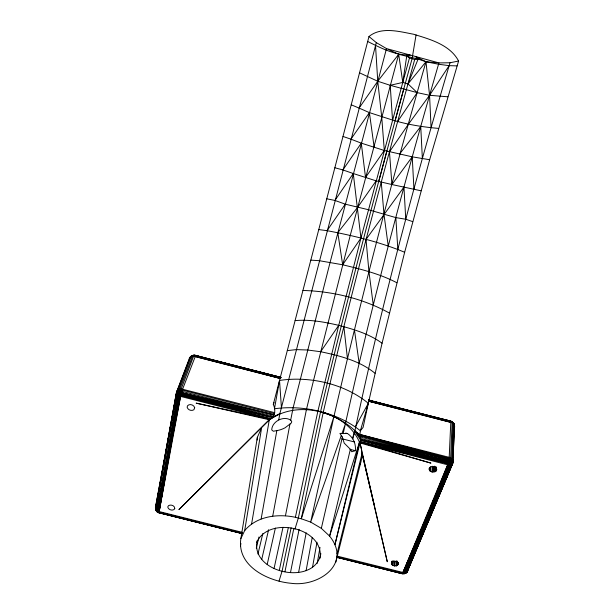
<?xml version="1.0" encoding="UTF-8"?>
<svg xmlns="http://www.w3.org/2000/svg" width="614" height="614" viewBox="0 0 614 614"><rect width="100%" height="100%" fill="white"/><g stroke="black" fill="none" stroke-linecap="round" stroke-linejoin="round"><path stroke-width="0.92" d="M242.361 533.696L159.072 512.844L156.539 511.255L155.557 509.213L155.426 507.732L176.41 392.691L189.488 358.092C190.563 355.89 193.195 354.746 195.544 355.383L281.005 377.418M240.872 538.555L244.687 530.58L261.625 427.812L257.358 437.298L240.872 538.555C236.636 566.169 268.026 581.266 291.22 583.3C318.305 587.099 352.229 564.182 329.611 536.114L359.489 442.049L360.84 440.368L359.812 435.556L360.38 430.775L368.316 403.298L382.069 343.234L404.649 252.277L429.654 159.732L458.589 61.016C450.031 44.73 430.015 39.281 413.567 34.238C399.338 31.544 381.286 26.402 368.976 36.525L273.307 404.365C275.901 409.791 275.379 417.167 269.293 419.769L179.012 509.528L269.293 419.769L196.173 403.145L270.206 419.239C298.634 400.09 338.038 411.518 359.812 435.556L449.832 459.963L452.564 459.425L453.784 423.269L450.622 421.066L433.63 416.998M435.257 466.932L434.996 471.698L436.232 470.9L436.792 469.526C436.439 465.972 430.299 465.358 429.232 468.735L430.115 470.946L431.911 471.951L434.996 471.698L435.119 466.97M433.07 466.525L432.893 472.112L433.415 466.54M404.296 573.192L403.905 573.676L405.578 573.161L407.197 571.734L452.756 463.355L454.621 426.323L454.283 424.274L453.27 422.708L450.622 421.066L453.784 423.269L454.506 425.302L452.756 463.355L406.944 572.179L404.572 573.668L402.124 573.691L337.032 557.397M436.393 467.131L436.232 470.9L436.477 467.154M336.948 556.829L404.572 573.668L450.269 464.975L451.766 458.543L453.055 422.493L368.423 400.336M368.362 399.914L450.837 421.15L449.095 459.709L447.652 464.806L403.997 573.522L402.339 573.645L336.741 557.22M452.978 423.353L452.51 421.918M430.583 467.246L430.115 470.946L430.299 467.193M396.421 561.188L396.176 565.916L393.09 565.586L391.448 564.013L391.44 562.785C392.899 560.413 396.989 560.874 398.225 563.238L398.233 564.489L396.176 565.916L396.621 561.173M434.182 471.851L434.482 466.149M242.423 533.466L159.003 512.728L179.311 394.641L181.053 391.202L182.235 390.12L195.574 355.706L192.374 355.537C187.562 359.236 188.79 359.067 192.374 355.537M430 470.777L430.199 467.039M394.641 561.296L394.38 565.947L394.902 561.219M195.544 355.383L193.479 355.214L190.163 357.264L176.41 392.691L155.557 509.213L156.961 511.677L159.003 512.728L242.392 533.612M431.911 471.951L432.279 466.218M429.386 467.906L429.255 469.817L429.409 467.952M257.151 440.084L257.358 437.298M392.361 561.073L392.085 564.888L392.453 561.096M320.869 553.536C315.128 586.639 249.829 573.322 257.205 540.55M434.996 471.698L435.38 467.008M396.859 561.066L396.46 565.793L397.051 561.112M397.596 565.264L397.864 562.416M398.233 564.489L398.402 562.585M391.448 564.013L391.717 561.227M430.115 470.946L430.475 467.208M393.09 565.586L393.551 560.851M394.457 565.954L394.971 561.219M320.063 558.241C324.476 527.556 268.487 515.353 256.759 542.408M367.686 41.491C380.979 48.069 394.932 55.375 410.129 55.037L406.744 55.997L402.776 82.43L360.94 238.094L338.736 325.351L317.852 411.273L295.388 517.295C277.827 513.542 256.813 516.067 244.687 530.58M335.774 562.294L360.487 463.555C367.725 439.233 344.838 418.257 323.164 412.631L323.202 412.485C350.74 294.068 382.292 176.632 414.711 59.466L418.119 59.097L425.986 61.753L438.549 64.24L449.156 65.652L457.039 65.89M458.589 61.016L450.062 62.766L449.156 65.652C413.345 186.326 380.764 308.082 354.823 431.274L360.84 440.368L359.489 442.049L334.937 544.779L359.981 442.932L430.951 463.125L359.489 442.049L448.066 463.716L449.671 463.754L450.745 462.864L452.564 459.425L449.379 457.376L359.827 434.459L354.823 431.274L360.011 436.922L449.095 459.709L360.433 438.473L448.803 461.083L451.259 463.731L451.359 464.668L407.197 571.734L405.578 573.161L405.355 572.678L449.671 463.754L449.832 459.963L449.287 458.451L359.827 434.459M242.323 532.369L159.141 511.539L172.987 434.827L179.227 396.068L180.792 395.385L272.47 417.405L279.838 413.729L376.305 42.619L368.976 36.525M416.069 34.929L412.078 58.752C379.759 175.957 348.253 293.415 320.539 411.81L298.335 518.039L294.943 529.13M240.465 546.283L240.926 543.459M345.651 423.077L346.02 420.912C372.568 300.952 404.242 182.189 438.549 64.24L438.964 62.912L450.062 62.766M251.617 523.872L269.293 419.769M159.233 512.644L157.637 511.846L178.075 395.401L179.672 391.548L179.848 388.961L192.819 355.491L195.429 355.376L281.082 377.433M317.208 563.383L320.001 547.373M261.15 518.914L276.837 430.598A18.781 10.937 -33.5 0 0 285.042 427.82L291.097 423.207L291.757 421.757L290.967 420.36C283.975 415.225 271.964 421.296 271.733 429.923L273.33 431.243L276.837 430.598M278.756 419.822L279.838 413.729L271.181 418.502L179.311 394.641L178.474 391.993L178.628 389.337L191.123 356.665L191.729 355.798L193.479 355.214M279.531 380.457L274.458 408.778C303.408 404.695 337.347 412.385 360.38 430.775L363.104 427.375L368.316 403.298C344.715 383.765 309.556 375.86 279.531 380.457L281.412 407.519M312.449 567.635L316.985 542.193M242.499 533.19L156.961 511.677L178.075 395.401L177.837 393.827L176.41 392.691L177.185 394.579L179.227 396.068L156.892 510.464L156.363 510.756L155.588 508.707L176.748 391.801L179.564 390.304L182.235 390.12L274.642 413.767M177.185 394.579L177.837 393.827L177.63 389.944L181.191 388.885L182.235 390.12L180.554 396.537L159.141 511.539L156.102 509.643L177.185 394.579L176.786 393.075L179.672 391.548L181.851 391.341L274.205 414.972M159.026 512.283L157.936 511.109L179.227 396.068L270.206 419.239L180.792 395.385M306.102 570.682L312.181 537.711M176.617 393.651L155.426 507.732L156.102 509.643M156.961 511.677L155.902 510.326L155.595 507.686L155.588 508.707M272.716 516.136L289.954 423.982M290.66 420.183L293.223 407.374L330.125 262.278L386.498 48.59L376.305 42.619M298.619 572.363L306.186 532.822M157.936 511.109L168.704 456.494M172.987 434.827L180.554 396.537M285.456 515.737L306.432 409.507L313.554 380.358L350.241 235.415L398.693 54.308L386.498 48.59L438.964 62.912L425.986 61.753L415.379 56.473L418.119 59.097L407.995 83.849L417.182 92.622L429.562 95.3L447.79 96.789M290.483 572.563L299.118 529.306M284.95 571.711L293.814 528.5M323.164 412.631L301.297 518.776L310.676 522.084L321.337 528.355L329.611 536.114L350.379 449.294L344.201 443.116L342.366 437.061L339.91 433.407L347.524 433.53C353.28 437.513 356.082 443.73 355.376 450.707L351.761 451.735L350.379 449.294M291.113 527.825L282.118 571.012L279.025 581.12M279.301 570.306L288.219 528.086M454.506 425.302L454.268 426.408L454.015 424.335L450.945 421.595L369.052 401.195M274.067 568.48L283.016 527.249M267.182 564.519L275.379 528.055M261.679 559.607L268.594 529.752M321.337 528.355L342.366 437.061M343.134 433.714L345.421 423.79L341.952 433.599M257.964 554.035L262.815 533.551M359.543 72.828L377.748 81.248L390.22 85.308L402.776 82.43L407.995 83.849L425.986 61.753C392.154 178.912 361.362 296.953 334.085 415.824L333.978 416.376L323.202 412.485M404.572 573.668L406.084 572.977L407.727 570.943L406.944 572.179L403.997 573.522L402.124 573.691L336.971 557.136M256.284 548.164L258.954 537.004M352.858 438.91L354.324 432.793L352.375 438.427M337.032 553.713L362.068 453.431L374.241 504.984M402.339 573.645L404.181 572.77L450.269 464.975L452.748 461.682L453.078 460.408L452.564 459.425L452.971 462.442L428.948 520.02M378.7 181.537L386.881 151.151M395.109 120.751L403.736 89.03M406.744 55.997L409.454 58.031L402.776 82.43L398.693 54.308L418.119 59.097M190.386 357.67L190.747 356.435L194.661 355.253L280.061 378.308M341.292 435.472L310.676 522.084L333.924 416.553L301.297 518.776L295.388 517.295M189.603 358.3L190.563 357.11M451.259 463.731L452.756 463.355L451.359 464.668L447.652 464.806L402.615 573.269M337.009 556.077L404.181 572.77L449.011 465.028L448.066 463.716L360.802 440.031L360.088 441.228L448.066 463.716M433.146 500.863L402.945 572.586L449.011 465.028M273.307 404.365L274.097 402.63M360.84 440.368L360.925 439.785L448.803 461.083L450.515 458.98L450.676 457.852L452.127 422.01M355.567 426.515L368.316 403.298M359.581 465.205L360.487 463.555M405.578 573.161L407.128 571.358M449.156 65.652L429.562 95.3L408.464 124.174L389.453 151.842L391.932 184.545L421.043 190.793M407.727 570.943L407.197 571.734L452.219 464.115L406.376 572.332L451.359 464.668L452.38 463.547L449.832 459.963M397.695 121.442L417.182 92.622L390.22 85.308L392.523 120.052C407.527 124.588 422.985 127.067 438.573 128.395M326.794 198.813L334.922 200.433L353.28 173.539L376.152 180.854L391.932 184.545L412.232 156.831L429.654 159.732M334.868 167.768L342.881 169.924L361.293 143.146L384.31 150.476L412.232 156.831L413.928 188.905M318.796 229.582L327.047 230.672L345.268 204.163L368.431 209.727L395.83 217.602L405.754 219.244L412.708 221.639M287.306 350.609L296.27 349.619L307.668 350.011L320.646 351.722L338.736 325.351C353.841 329.365 369.321 333.886 382.069 343.234M351.231 104.802L359.075 108.079L377.748 81.248L398.693 54.308M343.003 136.462L350.924 139.155L369.398 112.615L392.523 120.052M376.152 180.854L357.655 207.317L337.807 232.645L342.658 264.772C361.147 269.254 379.92 273.844 396.859 282.747M403.905 573.676L405.063 573.476L407.243 571.734M399.576 154.076L420.736 126.476L422.355 158.335M403.152 573.054L402.124 573.691M178.628 389.337L179.564 390.304L181.191 388.885L193.594 356.212L194.661 355.253M405.063 573.476L406.437 572.501M178.075 395.401L181.099 394.081L272.631 417.198M177.837 393.827L181.46 392.714L272.301 414.488M451.62 461.851L453.201 461.444M359.812 435.556L449.287 458.451L450.676 457.852L452.748 461.682M452.971 462.442L450.745 462.864M453.055 422.493L452.196 422.793L368.96 401.249M450.945 421.595L451.743 421.595M156.562 509.474L155.733 509.72L156.363 510.756M280.936 377.817L195.214 355.744L190.747 356.435M191.729 355.798L195.214 355.744M454.015 424.335L454.475 425.41M452.226 460.784L450.829 460.899L449.97 461.928L448.458 462.434L360.802 440.031M404.181 572.77L405.355 572.678M295.111 320.608C309.801 319.265 324.491 322.005 338.736 325.351M302.955 290.46C332.765 291.312 363.173 298.573 389.337 313.048M191.376 356.189L192.174 356.22M310.845 260.129L319.249 260.689L342.658 264.772L360.94 238.094L353.28 173.539L342.881 169.924M280.038 378.362L193.594 356.212L192.819 355.491M401.986 573.415L403.436 573.844M327.047 230.672C353.418 235.676 379.813 241.939 404.649 252.277M320.646 351.722C339.734 355.759 359.689 360.694 375.062 373.312M271.242 375.308L279.554 377.387M280.337 377.234L196.495 355.936L279.562 377.311M368.415 400.29L450.837 421.15M274.734 412.692L181.191 388.885L180.869 389.99L181.46 392.714L270.114 416.845L181.099 394.081L179.971 392.876L179.672 391.548L178.382 390.734M345.697 433.07L347.524 433.53M181.46 392.714L273.453 416.223M341.898 438.757L354.6 442.003M349.942 449.325L355.376 450.707M368.661 400.259L415.064 412.217M431.772 416.515L416.921 412.692L450.338 421.304M368.999 401.349L450.96 422.332M368.799 400.259L415.125 412.217M194.937 356.419L279.961 378.431M360.925 439.785L448.458 462.434L450.269 464.975M359.489 442.049L447.652 464.806M368.607 400.328L374.156 401.802M376.006 402.285L378.784 403.022M380.634 403.513L383.405 404.242M389.882 405.954L392.653 406.691M409.454 58.031L414.711 59.466M194.224 355.283L195.574 355.706M334.922 200.433L345.268 204.163M350.924 139.155L361.293 143.146L365.522 177.492L384.31 150.476L381.708 116.952L377.748 81.248L375.53 45.551M452.487 422.378L453.761 423.737L451.543 421.404M449.287 458.451L451.467 459.871M359.075 108.079L369.398 112.615L374.156 147.26M193.126 355.59L193.97 355.982M179.564 390.304L181.053 391.202M178.774 393.321L176.748 391.801M159.003 512.728L157.637 511.846L156.892 510.464M178.474 391.993L176.939 390.78M158.535 512.406L159.072 512.844M155.411 508.661L156.539 511.255L157.422 511.969L157.23 511.332M155.595 507.686L155.733 509.72L157.422 511.969M156.363 510.602L156.539 511.255M362.068 453.431L387.281 561.741L359.981 442.932M354.431 329.825L359.175 363.334M388.225 245.976L383.988 214.317L381.256 182.212M373.266 304.974L368.953 271.687L366.013 239.437L403.951 187.078L405.754 219.244M343.871 326.694L347.455 358.668M425.986 61.753L429.562 95.3L431.066 127.52M395.83 217.602L397.834 249.384M194.676 407.719L193.886 409.761C191.468 411.257 188.014 410.06 187.155 407.335L187.439 405.869C189.419 403.383 193.97 404.749 194.676 407.719M174.767 508.461L174.077 509.528C172.012 510.771 169.034 509.843 167.96 507.701L167.845 506.727L168.558 505.644C170.753 504.217 174.79 505.575 174.767 508.461"/></g></svg>
